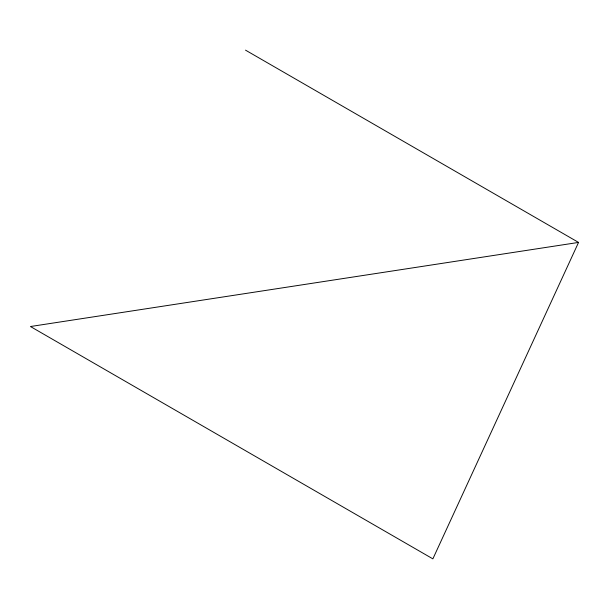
<?xml version="1.0" encoding="UTF-8"?>
<svg xmlns="http://www.w3.org/2000/svg" width="609" height="609" viewBox="0 0 609 609"><rect width="100%" height="100%" fill="white"/><g stroke="black" fill="none" stroke-linecap="round" stroke-linejoin="round"><path stroke-width="0.91" d="M578.55 242.42L432.87 558.856L30.45 326.523L578.55 242.42L245.511 50.144"/></g></svg>
